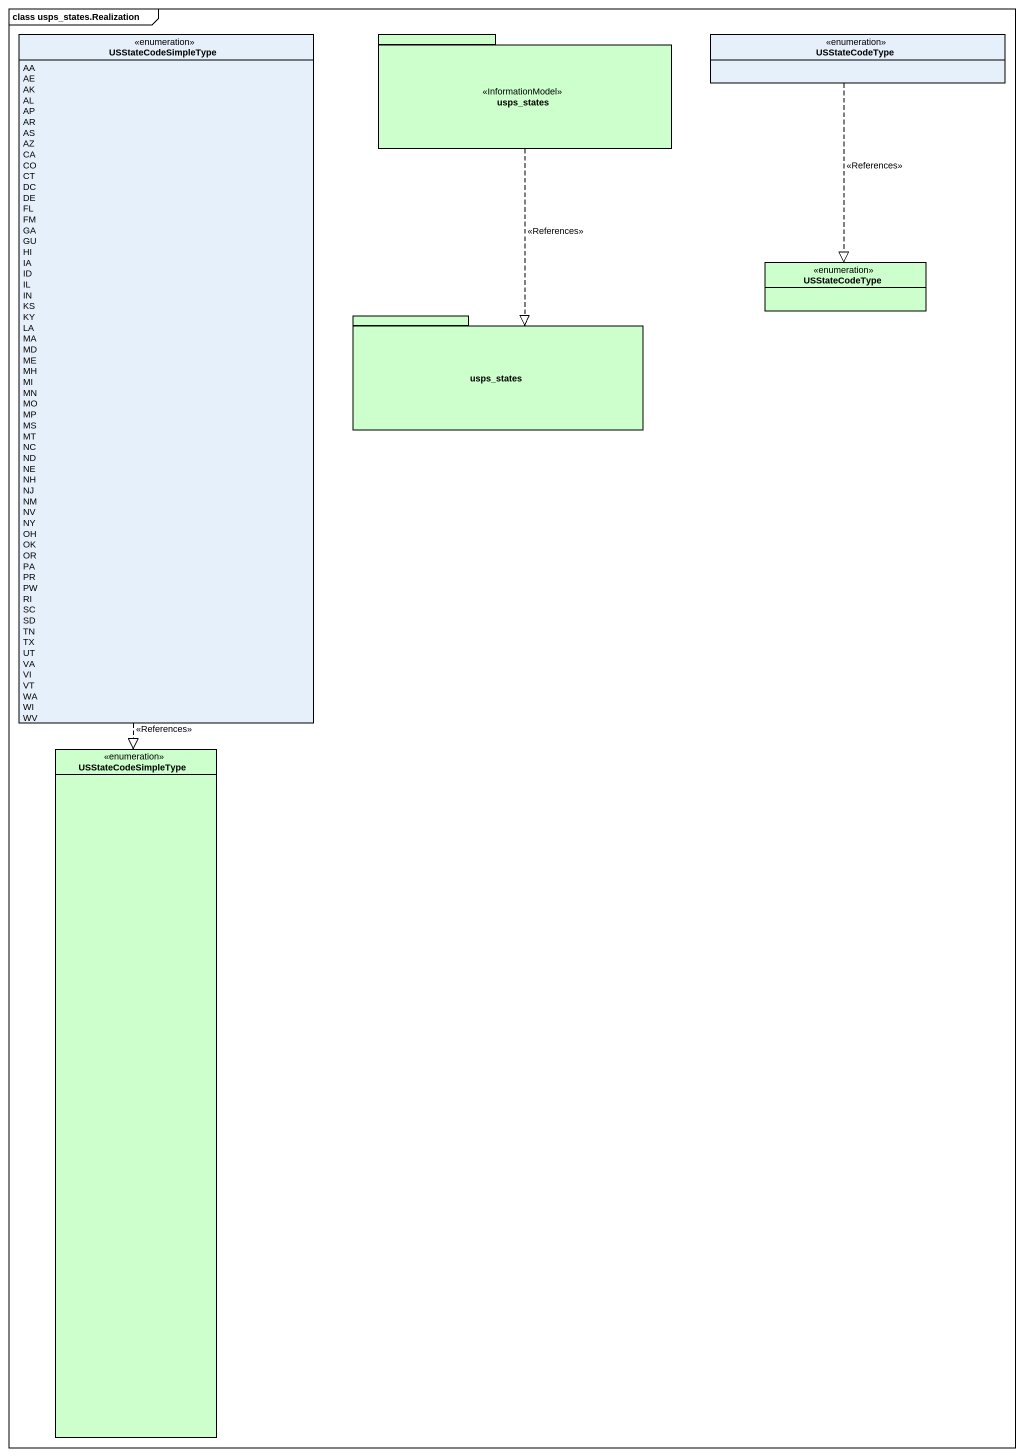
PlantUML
@startuml
mainframe class usps_states.Realization
hide circle
hide empty members
enum USStateCodeSimpleType {
  AA
  AE
  AK
  AL
  AP
  AR
  AS
  AZ
  CA
  CO
  CT
  DC
  DE
  FL
  FM
  GA
  GU
  HI
  IA
  ID
  IL
  IN
  KS
  KY
  LA
  MA
  MD
  ME
  MH
  MI
  MN
  MO
  MP
  MS
  MT
  NC
  ND
  NE
  NH
  NJ
  NM
  NV
  NY
  OH
  OK
  OR
  PA
  PR
  PW
  RI
  SC
  SD
  TN
  TX
  UT
  VA
  VI
  VT
  WA
  WI
  WV
}
package usps_states <<InformationModel>> #CCFFCC {
}
enum USStateCodeType
enum "USStateCodeType" as USStateCodeType_2 #CCFFCC
package "usps_states" as usps_states_2 #CCFFCC {
}
enum "USStateCodeSimpleType" as USStateCodeSimpleType_2 #CCFFCC
USStateCodeSimpleType ..|> USStateCodeSimpleType_2 : <<References>>
usps_states ..|> usps_states_2 : <<References>>
USStateCodeType ..|> USStateCodeType_2 : <<References>>
@enduml
